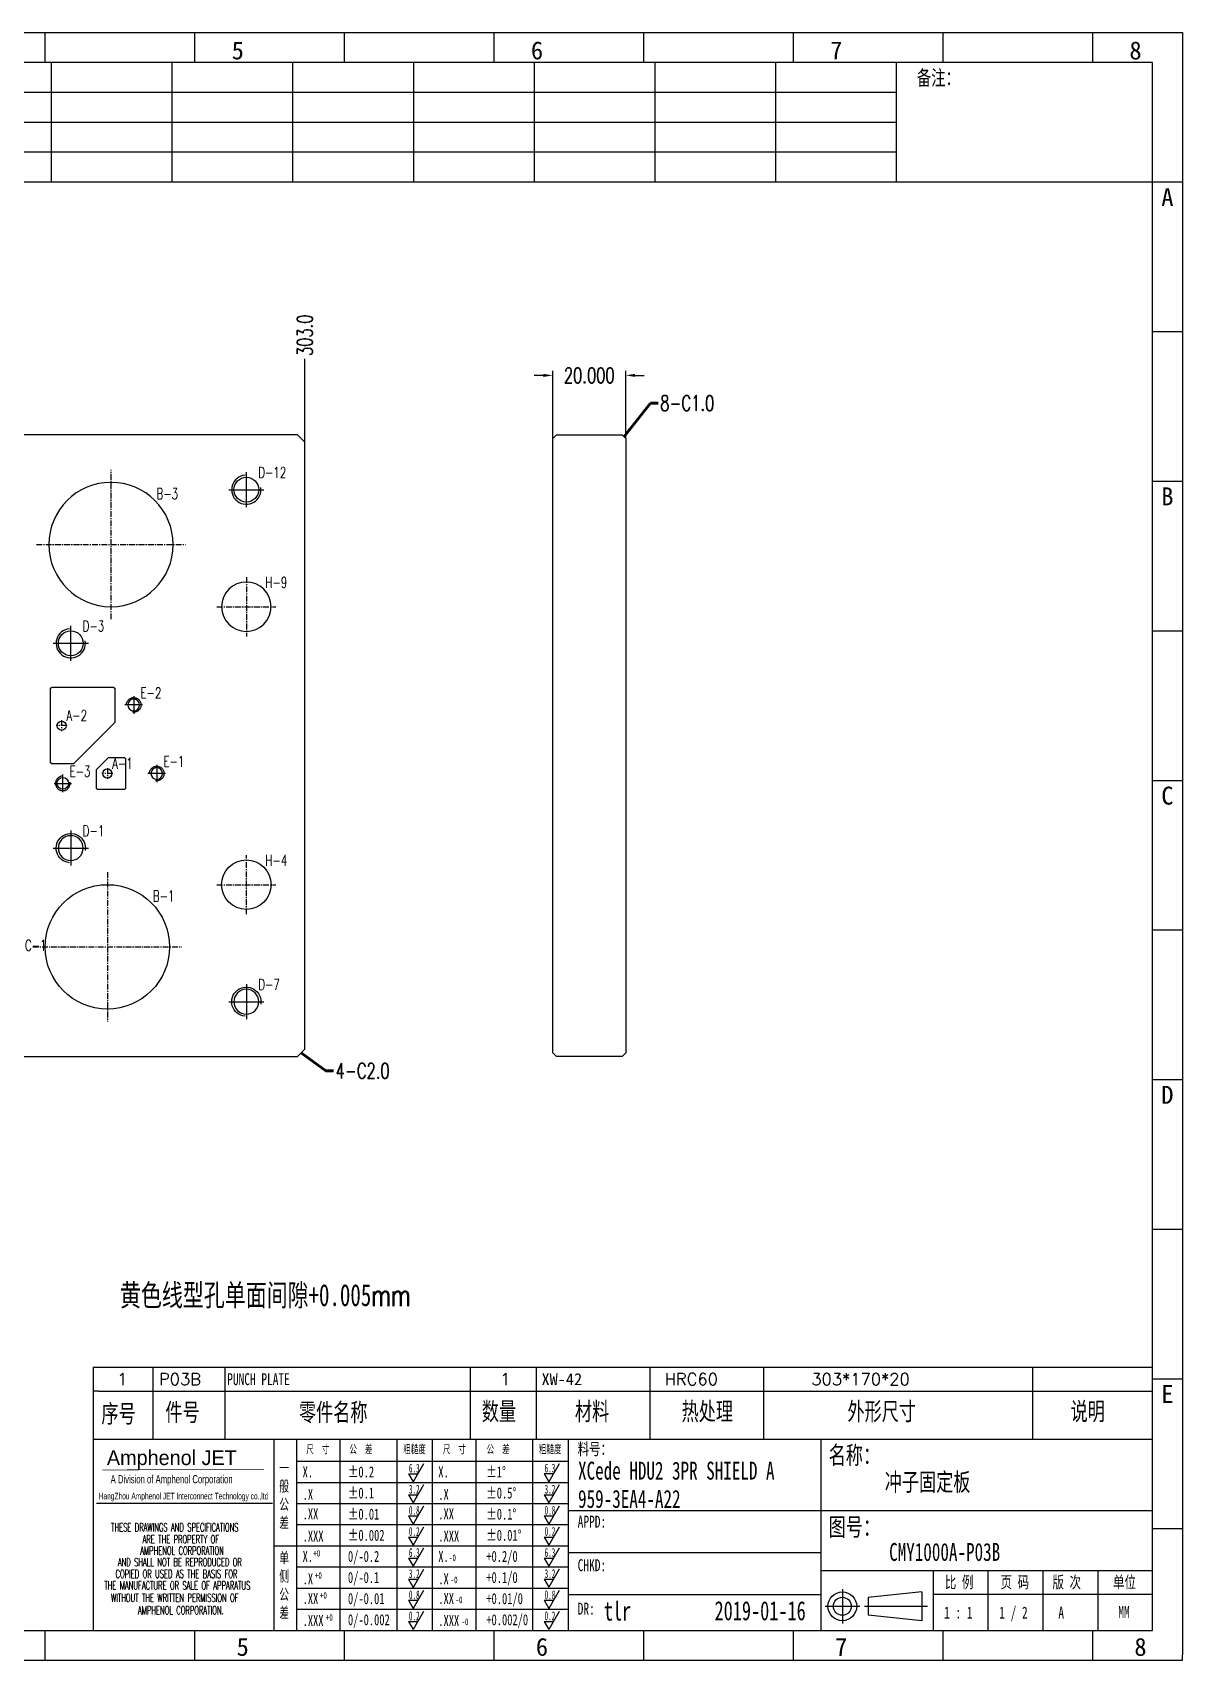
# Model space of a CAD drawing. Header units: millimetres. Extents: x -2852 to 5627, y -2271 to 1849.
# Drawn here: x 4662.4 to 4976.7, y 879.1 to 1324.2 of the extents above; entities that cross this region are included whole.
import ezdxf
from ezdxf.enums import TextEntityAlignment as Align

# ---------------------------------------------------------------- set-up
doc = ezdxf.new("R2010")
doc.units = ezdxf.units.MM
doc.header["$PDSIZE"] = 3
for name, pattern in [('CENTER', [50.8, 31.75, -6.35, 6.35, -6.35]), ('CENTER2', [1.125, 0.75, -0.125, 0.125, -0.125]), ('DASHED', [19.05, 12.7, -6.35])]:
    doc.linetypes.add(name, pattern=pattern)
for name, color, linetype in [('1', 7, 'Continuous'), ('41', 1, 'Continuous'), ('51', 1, 'CENTER2'), ('P03', 91, 'Continuous')]:
    doc.layers.add(name, color=color, linetype=linetype)
doc.styles.add('CH', font='仿宋_GB2312_0.ttf')
doc.styles.add('jet01', font='simplex.shx', dxfattribs={"width": 0.7, "bigfont": 'hztxt.shx'})
doc.styles.add('jet02', font='simplex.shx', dxfattribs={"width": 0.7})
doc.styles.add('SIMPLEX', font='SIMPLEX')
doc.styles.get("Standard").update_dxf_attribs({"font": '仿宋_GB2312_0.ttf', "width": 0.7})
doc.styles.add('TEXTSTYLE_1', font='TRIUMB.TTF')
doc.styles.add('TEXTSTYLE_2', font='TRIUM.TTF')
doc.styles.add('tk', font='', dxfattribs={"width": 0.7})
doc.styles.add('tk 2', font='仿宋_GB2312_0.ttf', dxfattribs={"width": 0.65})
doc.styles.add('tk 4', font='simplex.shx', dxfattribs={"width": 0.65, "bigfont": 'bigfont.shx'})
doc.styles.get('tk').set_extended_font_data('NSimSun')
doc.dimstyles.new('jet02', dxfattribs={"dimtxt": 3.5, "dimasz": 2.1, "dimexe": 1, "dimexo": 0, "dimgap": 0.5, "dimtad": 0, "dimtoh": 1, "dimdec": 3, "dimzin": 9, "dimdsep": 46, "dimtxsty": 'jet02', "dimcen": 0, "dimclrt": 256, "dimazin": 2, "dimtfac": 1, "dimtdec": 3, "dimtofl": 0, "dimtmove": 0, "dimatfit": 1, "dimfxl": 0, "dimarcsym": 0})

# ---------------------------------------------------------------- blocks, each defined once
blk = doc.blocks.new('A3-N')
at = {"layer": '1', "color": 1}
for p, q in [((0, 296.73), (420, 296.73)), ((212.73, 291.27), (212.73, 296.73)), ((240, 291.27), (240, 296.73)), ((267.27, 291.27), (267.27, 296.73)), ((294.55, 291.27), (294.55, 296.73)), ((321.82, 291.27), (321.82, 296.73)), ((349.09, 291.27), (349.09, 296.73)), ((376.36, 291.27), (376.36, 296.73)), ((403.64, 291.27), (403.64, 296.73)), ((420, 296.73), (420, 1)), ((420, 269.45), (414.55, 269.45)), ((420, 242.18), (414.55, 242.18)), ((420, 214.91), (414.55, 214.91)), ((420, 187.64), (414.55, 187.64)), ((420, 160.36), (414.55, 160.36)), ((420, 133.09), (414.55, 133.09)), ((420, 105.82), (414.55, 105.82)), ((420, 78.55), (414.55, 78.55)), ((420, 51.27), (414.55, 51.27)), ((222.45, 49.09), (221.45, 49.09)), ((221.45, 49.09), (221.45, 40.36)), ((222.45, 49.09), (414.55, 49.09)), ((232.36, 49.09), (232.36, 40.36)), ((245.45, 49.09), (245.45, 40.36)), ((290.18, 49.09), (290.18, 40.36)), ((302.18, 49.09), (302.18, 40.36)), ((322.91, 49.09), (322.91, 40.36)), ((343.64, 49.09), (343.64, 40.36)), ((392.73, 40.36), (392.73, 49.09)), ((258.55, 40.36), (258.55, 5.44)), ((266.45, 40.36), (266.45, 5.44)), ((276.78, 40.36), (276.78, 5.45)), ((291.18, 40.36), (291.18, 5.45)), ((301.51, 40.37), (301.51, 5.46)), ((308.01, 40.36), (308.01, 5.45)), ((354.09, 40.36), (354.09, 5.45)), ((308.01, 32.39), (258.55, 32.39)), ((308.01, 28.54), (258.55, 28.54)), ((414.55, 27.27), (308.01, 27.27)), ((308.01, 24.69), (258.55, 24.69)), ((420, 24), (414.55, 24)), ((354.09, 19.63), (308.01, 19.63)), ((308.01, 16.99), (258.55, 16.99)), ((414.55, 16.36), (354.09, 16.36)), ((374.55, 16.36), (374.55, 5.45)), ((384.55, 16.36), (384.55, 5.45)), ((394.55, 16.36), (394.55, 5.45)), ((404.55, 16.36), (404.55, 5.45)), ((308.01, 13.14), (258.55, 13.14)), ((308.01, 11.99), (354.09, 11.99)), ((372.51, 12.49), (362.69, 11.5)), ((372.51, 12.49), (372.51, 7.25)), ((414.55, 12), (374.55, 12)), ((308.01, 9.29), (258.55, 9.29)), ((362.69, 11.5), (362.69, 8.23)), ((372.51, 7.25), (362.69, 8.23)), ((212.73, 0), (212.73, 5.45)), ((240, 0), (240, 5.45)), ((267.27, 0), (267.27, 5.45)), ((294.55, 0), (294.55, 5.45)), ((321.82, 0), (321.82, 5.45)), ((349.09, 0), (349.09, 5.45)), ((376.36, 0), (376.36, 5.45)), ((403.64, 0), (403.64, 5.45)), ((420, 0), (1, 0)), ((420, 0), (420, 1))]:
    blk.add_line(p, q, dxfattribs=at)
at = {"layer": '1'}
for p, q in [((414.55, 278.18), (414.55, 284.73)), ((221.45, 40.36), (221.45, 5.45)), ((221.45, 40.36), (414.55, 40.36)), ((221.45, 40.36), (414.55, 40.36)), ((254.41, 40.36), (254.41, 5.45)), ((283.28, 40.36), (283.28, 5.45)), ((308.01, 36.24), (258.55, 36.24)), ((222.08, 28.67), (254.12, 28.67)), ((308.01, 20.84), (254.41, 20.84))]:
    blk.add_line(p, q, dxfattribs=at)
at = {"layer": '1', "color": 1, "ltscale": 0.05}
for p, q in [((281.68, 35.84), (279.79, 32.56)), ((306.41, 35.84), (304.52, 32.56)), ((278.93, 34.04), (279.79, 32.56)), ((278.93, 34.04), (280.65, 34.04)), ((303.66, 34.05), (304.52, 32.56)), ((303.66, 34.05), (305.38, 34.05)), ((278.93, 30.19), (279.79, 28.71)), ((278.93, 30.19), (280.65, 30.19)), ((281.68, 31.99), (279.79, 28.71)), ((303.66, 30.2), (305.38, 30.2)), ((303.66, 30.2), (304.52, 28.71)), ((306.41, 31.99), (304.52, 28.71)), ((281.68, 28.14), (279.79, 24.86)), ((306.41, 28.14), (304.52, 24.86)), ((278.93, 26.34), (279.79, 24.86)), ((278.93, 26.34), (280.65, 26.34)), ((281.68, 24.29), (279.79, 21.01)), ((303.66, 26.35), (304.52, 24.86)), ((303.66, 26.35), (305.38, 26.35)), ((306.41, 24.29), (304.52, 21.01)), ((278.93, 22.49), (280.65, 22.49)), ((278.93, 22.49), (279.79, 21.01)), ((303.66, 22.5), (305.38, 22.5)), ((303.66, 22.5), (304.52, 21.01)), ((278.93, 18.66), (279.79, 17.17)), ((278.93, 18.66), (280.65, 18.66)), ((281.68, 20.45), (279.79, 17.17)), ((303.66, 18.66), (304.52, 17.18)), ((303.66, 18.66), (305.38, 18.66)), ((306.41, 20.46), (304.52, 17.18)), ((281.68, 16.6), (279.79, 13.32)), ((306.41, 16.61), (304.52, 13.33)), ((278.93, 14.81), (280.65, 14.81)), ((278.93, 14.81), (279.79, 13.32)), ((281.68, 12.75), (279.79, 9.47)), ((303.66, 14.81), (305.38, 14.81)), ((303.66, 14.81), (304.52, 13.33)), ((306.41, 12.76), (304.52, 9.48)), ((278.93, 10.96), (279.79, 9.47)), ((278.93, 10.96), (280.65, 10.96)), ((303.66, 10.96), (304.52, 9.48)), ((303.66, 10.96), (305.38, 10.96)), ((306.41, 8.91), (304.52, 5.63)), ((278.93, 7.11), (279.79, 5.62)), ((278.93, 7.11), (280.65, 7.11)), ((281.68, 8.9), (279.79, 5.62)), ((303.66, 7.11), (305.38, 7.11)), ((303.66, 7.11), (304.52, 5.63))]:
    blk.add_line(p, q, dxfattribs=at)
at = {"layer": '1', "color": 1, "ltscale": 0.1}
for p, q in [((358.01, 13.02), (358.01, 6.71)), ((354.86, 9.87), (361.17, 9.87)), ((362.03, 9.87), (373.54, 9.87))]:
    blk.add_line(p, q, dxfattribs=at)
at = {"layer": '1'}
blk.add_lwpolyline([(221.45, 5.45), (414.55, 5.45), (414.55, 291.27), (5.45, 291.27), (5.45, 5.45), (414.55, 5.45)], dxfattribs=at)
at = {"layer": '1', "color": 7, "linetype": 'Continuous', "const_width": 0.123}
blk.add_lwpolyline([(223.11, 34.74), (252.6, 34.76)], dxfattribs=at)
at = {"layer": '1', "color": 1}
for radius in [2.62, 1.64]:
    blk.add_circle((358.01, 9.87), radius, dxfattribs=at)
at = {"layer": '41'}
for p, q in [((213.82, 291.27), (213.82, 269.45)), ((235.82, 291.27), (235.82, 269.45)), ((257.82, 291.27), (257.82, 269.45)), ((279.82, 291.27), (279.82, 269.45)), ((301.82, 291.27), (301.82, 269.45)), ((323.82, 291.27), (323.82, 269.45)), ((345.82, 291.27), (345.82, 269.45)), ((367.82, 291.27), (367.82, 269.45)), ((367.82, 285.82), (5.45, 285.82)), ((367.82, 280.36), (5.45, 280.36)), ((367.82, 274.91), (5.45, 274.91)), ((414.55, 269.45), (5.45, 269.45))]:
    blk.add_line(p, q, dxfattribs=at)
at = {"layer": '1', "color": 1}
for s, p in [('5', (247.82, 295.11)), ('6', (302.36, 295.11)), ('7', (356.91, 295.11)), ('8', (411.45, 295.11)), ('5', (248.72, 4.11)), ('6', (303.26, 4.11)), ('7', (357.81, 4.11)), ('8', (412.35, 4.11))]:
    blk.add_text(s, height=3.27, dxfattribs=at).set_placement(p, align=Align.TOP_CENTER)
at = {"layer": '1', "style": 'tk', "width": 0.7}
blk.add_text('备注：', height=2.727, dxfattribs=at).set_placement((375.51, 288.55), align=Align.MIDDLE)
at = {"layer": '1', "color": 1}
for s, p in [('A', (418.37, 268.36)), ('B', (418.37, 213.82)), ('C', (418.37, 159.27)), ('D', (418.37, 104.73)), ('E', (418.37, 50.18))]:
    blk.add_text(s, height=3.27, dxfattribs=at).set_placement(p, align=Align.TOP_RIGHT)
at = {"layer": '1', "color": 1, "style": 'tk 2', "width": 0.7}
for s, height, p in [('数量', 3.273, (292.3, 43.78)), ('材料', 3.273, (309.27, 43.78)), ('热处理', 3.273, (328.71, 43.78)), ('外形尺寸', 3.273, (358.94, 43.78)), ('说明', 3.273, (399.61, 43.78)), ('序号', 3.273, (222.96, 43.34)), ('件号', 3.273, (234.62, 43.61)), ('零件名称', 3.273, (258.97, 43.61)), ('料号：', 2.182, (309.77, 37.46)), ('名称：', 3.273, (355.52, 35.79)), ('图号：', 3.273, (355.52, 22.7)), ('比 例', 2.182, (376.69, 13.18)), ('页 码', 2.182, (386.85, 13.18)), ('版 次', 2.182, (396.31, 13.18)), ('单位', 2.182, (407.35, 13.18))]:
    blk.add_text(s, height=height, dxfattribs=at).set_placement(p)
at = {"layer": '1', "color": 7, "linetype": 'Continuous', "style": 'TEXTSTYLE_1'}
blk.add_text('Amphenol JET', height=2.7, dxfattribs=at).set_placement((223.96, 35.61))
at = {"layer": '1', "color": 1, "ltscale": 0.05, "style": 'tk 2', "width": 0.5}
for s, p in [('6.3', (279.01, 34.26)), ('6.3', (303.74, 34.27)), ('3.2', (279.01, 30.41)), ('3.2', (303.74, 30.42)), ('0.8', (279.01, 26.56)), ('0.8', (303.74, 26.57)), ('0.2', (279.01, 22.71)), ('0.2', (303.74, 22.72)), ('6.3', (279.01, 18.87)), ('6.3', (303.74, 18.88)), ('3.2', (279.01, 15.02)), ('3.2', (303.74, 15.03)), ('0.8', (279.01, 11.17)), ('0.8', (303.74, 11.18)), ('0.2', (279.01, 7.32)), ('0.2', (303.74, 7.33))]:
    blk.add_text(s, height=1.6, dxfattribs=at).set_placement(p)
at = {"layer": '1', "color": 7, "linetype": 'Continuous'}
for s, height, style, width, p in [('A Division of Amphenol Corporation', 1.5, 'TEXTSTYLE_2', 0.7, (224.64, 32.29)), ('HangZhou Amphenol JET Interconnect Technology co.,ltd ', 1.2, 'TEXTSTYLE_2', 0.6, (222.47, 29.36)), ('THESE DRAWINGS AND SPECIFICATIONS', 1.5, 'tk 4', 0.6, (224.73, 23.52)), ('ARE THE PROPERTY OF', 1.5, 'tk 4', 0.6, (230.45, 21.35)), ('AND SHALL NOT BE REPRODUCED OR', 1.5, 'tk 4', 0.6, (225.95, 17.17)), ('AMPHENOL CORPORATION', 1.5, 'tk 4', 0.6, (230.04, 19.27)), ('COPIED OR USED AS THE BASIS FOR', 1.5, 'tk 4', 0.6, (225.54, 15.02)), ('THE MANUFACTURE OR SALE OF APPARATUS', 1.5, 'tk 4', 0.6, (223.5, 12.92)), ('WITHOUT THE WRITTEN PERMISSION OF', 1.5, 'tk 4', 0.6, (224.73, 10.67)), ('AMPHENOL CORPORATION.', 1.5, 'tk 4', 0.6, (229.63, 8.4))]:
    blk.add_text(s, height=height, dxfattribs=dict(at, style=style, width=width)).set_placement(p)
at = {"layer": '1', "color": 1, "style": 'tk 2', "width": 0.7}
for s, p in [('X.', (259.64, 34.37)), ('%%P0.2', (267.9, 34.37)), ('X.', (284.37, 34.37)), ('%%P1%%D', (293.12, 34.37)), ('.X', (259.64, 30.28)), ('%%P0.1', (267.9, 30.52)), ('.X', (284.37, 30.28)), ('%%P0.5%%D', (293.12, 30.52)), ('.XX', (259.64, 26.71)), ('%%P0.01', (267.9, 26.67)), ('.XX', (284.37, 26.71)), ('%%P0.1%%D', (293.12, 26.67)), ('%%P0.002', (267.9, 22.82)), ('%%P0.01%%D', (293.12, 22.82)), ('.XXX', (259.64, 22.68)), ('.XXX', (284.37, 22.68)), ('X.', (259.64, 18.97)), ('0/-0.2', (267.9, 18.97)), ('X.', (284.37, 18.97)), ('+0.2/0', (293.12, 18.97)), ('.X', (259.64, 14.88)), ('0/-0.1', (267.9, 15.12)), ('.X', (284.37, 14.88)), ('+0.1/0', (293.12, 15.12)), ('.XX', (259.64, 11.31)), ('0/-0.01', (267.9, 11.27)), ('.XX', (284.37, 11.31)), ('+0.01/0', (293.12, 11.27)), ('.XXX', (259.64, 7.28)), ('0/-0.002', (267.9, 7.42)), ('.XXX', (284.37, 7.28)), ('+0.002/0', (293.12, 7.42))]:
    blk.add_text(s, height=2, dxfattribs=at).set_placement(p, align=Align.MIDDLE_LEFT)
at = {"layer": '1', "style": 'tk 2', "width": 0.7}
for s, p in [('APPD:', (309.77, 24.21)), ('CHKD:', (309.77, 16.27)), ('DR:', (309.77, 8.35))]:
    blk.add_text(s, height=2.182, dxfattribs=at).set_placement(p)
at = {"layer": '1', "color": 7, "style": 'tk 2', "width": 0.7}
blk.add_text('MM', height=2.182, dxfattribs=at).set_placement((408.31, 7.75))
at = {"layer": '1', "color": 1, "ltscale": 0.05, "char_height": 1.5, "width": 6.3627, "attachment_point": 1, "style": 'tk 2'}
for s, insert in [('尺  寸', (260.31, 39.25)), ('公  差', (268.17, 39.25)), ('粗糙度', (277.98, 39.25)), ('尺  寸', (285.2, 39.25)), ('公  差', (293.18, 39.25)), ('粗糙度', (302.71, 39.26))]:
    blk.add_mtext(s, dxfattribs=dict(at, insert=insert))
at = {"layer": '1', "ltscale": 0.05, "char_height": 2, "width": 2.5195, "attachment_point": 1, "style": 'tk 2'}
for s, insert in [('一般公差', (255.39, 36.11)), ('单侧公差', (255.39, 19.71))]:
    blk.add_mtext(s, dxfattribs=dict(at, insert=insert))
at = {"layer": '1', "color": 1, "ltscale": 0.05, "char_height": 1.2, "width": 5.1396, "attachment_point": 1, "line_spacing_factor": 0.8, "style": 'tk 2'}
for s, insert in [('+0', (261.58, 20.13)), ('-0', (286.31, 19.33)), ('+0', (261.88, 16.09)), ('-0', (286.61, 15.29)), ('+0', (262.79, 12.45)), ('-0', (287.51, 11.65)), ('+0', (263.87, 8.44)), ('-0', (288.59, 7.64))]:
    blk.add_mtext(s, dxfattribs=dict(at, insert=insert))
at = {"layer": '1', "style": 'tk 2', "width": 0.7}
for tag, p in [('PATR-NO1', (309.84, 32.96)), ('TITLE', (365.74, 30.9)), ('PATR-NO2', (309.84, 27.81)), ('DWG-NO:', (366.54, 18.14))]:
    blk.add_attdef(tag, p, '', height=3.27, dxfattribs=at)
at = {"layer": '1', "color": 1, "style": 'tk 2', "width": 0.7}
for tag, p in [('DRAW', (314.55, 7.27)), ('DATE', (334.72, 7.32))]:
    blk.add_attdef(tag, p, '', height=3.49, dxfattribs=at)
at = {"layer": '1', "style": 'tk 2', "width": 0.7}
for tag, p in [('SCALE', (376.55, 8.73)), ('SHEET', (386.6, 8.72)), ('REV', (397.38, 8.73))]:
    blk.add_attdef(tag, text='', height=2.18, dxfattribs=at).set_placement(p, align=Align.MIDDLE_LEFT)
blk = doc.blocks.new('FB3')
at = {"layer": '1', "color": 1}
for p, q in [((0, 4.36), (193.09, 4.36)), ((0, 4.36), (0, 0)), ((10.91, 4.36), (10.91, 0)), ((24, 4.36), (24, 0)), ((68.73, 4.36), (68.73, 0)), ((80.73, 4.36), (80.73, 0)), ((101.45, 4.36), (101.45, 0)), ((122.18, 4.36), (122.18, 0)), ((171.27, 0), (171.27, 4.36))]:
    blk.add_line(p, q, dxfattribs=at)
at = {"layer": '1'}
for tag, style, p in [('ITEM', 'SIMPLEX', (4.36, 2.18)), ('PARTNO', 'SIMPLEX', (12, 2.18)), ('QTY', 'SIMPLEX', (74.18, 2.18)), ('MATL', 'CH', (81.72, 2.18)), ('FINISH', 'SIMPLEX', (104.17, 2.18)), ('SPEC', 'SIMPLEX', (130.91, 2.18)), ('REMARK', 'SIMPLEX', (174.06, 2.18))]:
    blk.add_attdef(tag, text='', height=2.18, dxfattribs=dict(at, style=style)).set_placement(p, align=Align.MIDDLE_LEFT)
at = {"layer": '1', "style": 'tk', "width": 0.7}
blk.add_attdef('DIE', text='', height=2.18, dxfattribs=at).set_placement((24.43, 2.18), align=Align.MIDDLE_LEFT)
blk = doc.blocks.new('P03-POST20')
at = {"layer": 'P03', "color": 6, "linetype": 'CENTER', "ltscale": 0.05}
for p, q in [((0, 20.4), (0, -20.4)), ((20.4, 0), (-20.4, 0))]:
    blk.add_line(p, q, dxfattribs=at)
at = {"layer": 'P03', "linetype": 'Continuous', "ltscale": 0.05}
blk.add_circle((0, 0), 17, dxfattribs=at)
blk = doc.blocks.new('P03-CLAMP1')
at = {"layer": 'P03', "color": 6, "linetype": 'CENTER'}
for p, q in [((2.4, 0), (-2.4, 0)), ((0, 2.4), (0, -2.4))]:
    blk.add_line(p, q, dxfattribs=at)
at = {"layer": 'P03', "color": 4, "linetype": 'Continuous'}
blk.add_circle((0, 0), 1.6, dxfattribs=at)
at = {"layer": 'P03', "color": 4, "linetype": 'DASHED'}
blk.add_arc((0, 0), 2, 275.0197, 189.0761, dxfattribs=at)
blk = doc.blocks.new('P03-DISK30')
at = {"layer": 'P03', "color": 6, "linetype": 'CENTER', "ltscale": 0.05}
for p, q in [((0, 8.1), (0, -8.1)), ((8.1, 0), (-8.1, 0))]:
    blk.add_line(p, q, dxfattribs=at)
at = {"layer": 'P03', "linetype": 'Continuous', "ltscale": 0.05}
blk.add_circle((0, 0), 6.75, dxfattribs=at)
blk = doc.blocks.new('P03-L8')
at = {"layer": 'P03', "color": 6, "linetype": 'CENTER'}
for p, q in [((0, 4.8), (0, -4.8)), ((4.8, 0), (-4.8, 0))]:
    blk.add_line(p, q, dxfattribs=at)
at = {"layer": 'P03', "linetype": 'Continuous'}
blk.add_circle((0, 0), 3.4, dxfattribs=at)
at = {"layer": 'P03', "color": 3, "linetype": 'Continuous'}
blk.add_arc((0, 0), 4, 275.0197, 189.0761, dxfattribs=at)
blk = doc.blocks.new('WCS')
at = {"layer": '1', "color": 6, "linetype": 'CENTER', "ltscale": 0.05}
for p, q in [((1.5, 0), (-1.5, 0)), ((0, 1.5), (0, -1.5))]:
    blk.add_line(p, q, dxfattribs=at)
at = {"layer": '1', "linetype": 'Continuous', "ltscale": 0.05}
blk.add_circle((0, 0), 1.25, dxfattribs=at)
blk = doc.blocks.new('*D4673')
at = {"layer": '41', "ltscale": 0.05}
blk.add_line((1936.95, 4443.26), (1936.95, 4465.99), dxfattribs=at)
at = {"layer": 'Defpoints', "color": 0, "ltscale": 0.05}
for p in [(1936.95, 4465.99), (1633.95, 4445.26), (1936.95, 4443.26)]:
    blk.add_point(p, dxfattribs=at)
at = {"layer": '41', "ltscale": 0.05, "insert": (1936.95, 4472.47), "char_height": 4.2, "attachment_point": 5, "rotation": 90, "style": 'jet02'}
blk.add_mtext('303.0', dxfattribs=at)
blk = doc.blocks.new('*D4674')
at = {"layer": '41', "ltscale": 0.05}
for p, q in [((2002.19, 4461.51), (1999.67, 4461.51)), ((2004.71, 4444.26), (2004.71, 4462.71)), ((2024.71, 4444.26), (2024.71, 4462.71)), ((2027.23, 4461.51), (2029.75, 4461.51))]:
    blk.add_line(p, q, dxfattribs=at)
for points in [[(2002.19, 4461.09), (2002.19, 4461.93), (2004.71, 4461.51)], [(2027.23, 4461.93), (2027.23, 4461.09), (2024.71, 4461.51)]]:
    blk.add_solid(points, dxfattribs=at)
at = {"layer": 'Defpoints', "color": 0, "ltscale": 0.05}
for p in [(2024.71, 4461.51), (2004.71, 4444.26), (2024.71, 4444.26)]:
    blk.add_point(p, dxfattribs=at)
at = {"layer": '41', "ltscale": 0.05, "insert": (2014.71, 4461.51), "char_height": 4.2, "attachment_point": 5, "style": 'jet02'}
blk.add_mtext('20.000', dxfattribs=at)

msp = doc.modelspace()

# ---------------------------------------------------------------- linework, layer by layer
at = {"layer": 'P03', "ltscale": 0.05}
for points in [[(4734.809, 1044.2425), (4736.809, 1046.2425), (4736.809, 1212.2425), (4734.809, 1214.2425), (4435.809, 1214.2425), (4433.809, 1212.2425), (4433.809, 1046.2425), (4435.809, 1044.2425)], [(4804.5602, 1213.2425), (4805.5602, 1214.2425), (4823.5602, 1214.2425), (4824.5602, 1213.2425), (4824.5602, 1045.2425), (4823.5602, 1044.2425), (4805.5602, 1044.2425), (4804.5602, 1045.2425)]]:
    msp.add_lwpolyline(points, close=True, dxfattribs=at)
at = {"layer": 'P03', "color": 2, "ltscale": 0.05}
for points in [[(4667.609, 1145.2425), (4684.509, 1145.2425), (4684.809, 1144.9425), (4684.809, 1135.5425), (4673.509, 1124.2425), (4667.609, 1124.2425), (4667.309, 1124.5425), (4667.309, 1144.9425)], [(4687.809, 1117.5425), (4687.509, 1117.2425), (4680.109, 1117.2425), (4679.809, 1117.5425), (4679.809, 1122.7425), (4683.109, 1126.0425), (4687.509, 1126.0425), (4687.809, 1125.7425)]]:
    msp.add_lwpolyline(points, close=True, dxfattribs=at)

# ---------------------------------------------------------------- block references
at = {"layer": '1', "ltscale": 0.05, "xscale": 1.5, "yscale": 1.5, "zscale": 1.5}
for name, p, values in [('A3-N', (4346.7373, 879.1358), {'DWG-NO:': 'CMY1000A-P03B', 'TITLE': '冲子固定板', 'REV': 'A', 'SHEET': '1 / 2', 'DRAW': 'tlr', 'DATE': '2019-01-16', 'PATR-NO1': 'XCede HDU2 3PR SHIELD A', 'PATR-NO2': '959-3EA4-A22', 'SCALE': '1 : 1'}), ('FB3', (4678.9191, 952.7722), {'PARTNO': 'P03B', 'ITEM': '1', 'DIE': 'PUNCH PLATE', 'QTY': '1', 'MATL': 'XW-42', 'FINISH': 'HRC60', 'SPEC': '303*170*20'})]:
    msp.add_blockref(name, p, dxfattribs=at).add_auto_attribs(values)
at = {"layer": '51', "ltscale": 0.05}
for p in [(4670.309, 1134.7425), (4682.809, 1121.6425)]:
    msp.add_blockref('WCS', p, dxfattribs=at)
at = {"layer": 'P03', "ltscale": 0.05, "extrusion": (0, 0, -1), "zscale": -1, "rotation": 270}
msp.add_blockref('P03-POST20', (-4683.809, 1184.2425), dxfattribs=at)
at = {"layer": 'P03', "rotation": 180}
for name, p in [('P03-L8', (4720.809, 1199.2425)), ('P03-L8', (4672.809, 1157.2425)), ('P03-CLAMP1', (4670.634, 1118.9425)), ('P03-DISK30', (4720.809, 1091.2425))]:
    msp.add_blockref(name, p, dxfattribs=at)
at = {"layer": 'P03', "extrusion": (0, 0, -1), "zscale": -1}
for name, p in [('P03-DISK30', (-4720.809, 1167.2425)), ('P03-L8', (-4672.809, 1101.2425)), ('P03-L8', (-4720.809, 1059.2425))]:
    msp.add_blockref(name, p, dxfattribs=at)
at = {"layer": 'P03', "extrusion": (0, 0, -1), "zscale": -1, "rotation": 90}
for p in [(-4690.009, 1140.3825), (-4696.309, 1121.6425)]:
    msp.add_blockref('P03-CLAMP1', p, dxfattribs=at)
at = {"layer": 'P03', "ltscale": 0.05, "rotation": 90}
msp.add_blockref('P03-POST20', (4682.809, 1074.2425), dxfattribs=at)

# ---------------------------------------------------------------- texts
at = {"layer": '41', "ltscale": 0.05, "style": 'jet01', "width": 0.7}
for s, p in [('D-12', (4724.0532, 1202.4867)), ('B-3', (4696.2456, 1196.6791)), ('H-9', (4725.9978, 1172.4312)), ('D-3', (4676.0532, 1160.4867)), ('E-2', (4691.839, 1142.2125)), ('A-2', (4671.6087, 1136.0421)), ('E-1', (4698.139, 1123.4725)), ('E-3', (4672.464, 1120.7725)), ('A-1', (4684.1087, 1122.9421)), ('D-1', (4676.0532, 1104.4867)), ('H-4', (4725.9978, 1096.4312)), ('B-1', (4695.2456, 1086.6791)), ('C-1', (4660.2603, 1073.1938)), ('D-7', (4724.0532, 1062.4867))]:
    msp.add_text(s, height=2.94, dxfattribs=at).set_placement(p)
at = {"layer": '41', "ltscale": 0.05, "char_height": 4.2, "attachment_point": 4, "style": 'jet02'}
for s, insert in [('8-C1.0', (4833.9785, 1222.9156)), ('4-C2.0', (4745.2219, 1040.3497))]:
    msp.add_mtext(s, dxfattribs=dict(at, insert=insert))
at = {"layer": '41', "color": 2, "ltscale": 0.05, "insert": (4686.26, 978.6879), "char_height": 6, "attachment_point": 4, "style": 'jet02'}
msp.add_mtext('{\\fSimSun|b0|i0|c134|p54;黄色线型孔单面间隙+0.005}mm', dxfattribs=at)

# ---------------------------------------------------------------- dimensions: what is measured, and where the dimension line sits
at = {"layer": '41', "ltscale": 0.05}
dim = msp.add_ordinate_dim(feature_location=(4736.809, 1212.2425), offset=(0, 22.7294), dtype=1, origin=(4433.809, 1214.2425), dimstyle='jet02', override={"dimscale": 1.2, "dimtoh": 0, "dimdec": 1, "dimzin": 1, "dimclrd": 256, "dimclre": 256, "dimadec": 1, "dimazin": 0, "dimatfit": 3, "dimlwd": 65535, "dimlwe": 65535}, dxfattribs=at)
dim.commit()
dim.dimension.update_dxf_attribs({"geometry": '*D4673', "text_midpoint": (4736.809, 1241.4519), "insert": (2799.8548, -3231.0141)})
dim = msp.add_linear_dim(base=(4824.5602, 1230.4941), p1=(4804.5602, 1213.2425), p2=(4824.5602, 1213.2425), dimstyle='jet02', override={"dimscale": 1.2, "dimtoh": 0, "dimzin": 1, "dimclrd": 256, "dimclre": 256, "dimadec": 3, "dimazin": 0, "dimatfit": 3, "dimlwd": 65535, "dimlwe": 65535}, dxfattribs=at)
dim.commit()
dim.dimension.update_dxf_attribs({"geometry": '*D4674', "text_midpoint": (4814.5602, 1230.4941), "insert": (2799.8548, -3231.0141)})

# ---------------------------------------------------------------- leaders
at = {"layer": '41', "ltscale": 0.05, "annotation_type": 0, "has_hookline": 1, "hookline_direction": 0}
for points, text_width in [([(4824.0602, 1213.7425), (4831.2785, 1222.9156), (4833.3785, 1222.9156)], 14.98), ([(4735.809, 1045.2425), (4742.5219, 1040.3497), (4744.6219, 1040.3497)], 15.54)]:
    msp.add_leader(points, dimstyle='jet02', override={"dimscale": 1.2, "dimtoh": 0, "dimdec": 1, "dimzin": 1, "dimclrd": 256, "dimclre": 256, "dimadec": 1, "dimazin": 0, "dimatfit": 3, "dimlwd": 65535, "dimlwe": 65535}, dxfattribs=dict(at, text_width=text_width))

doc.saveas('drawing.dxf')
